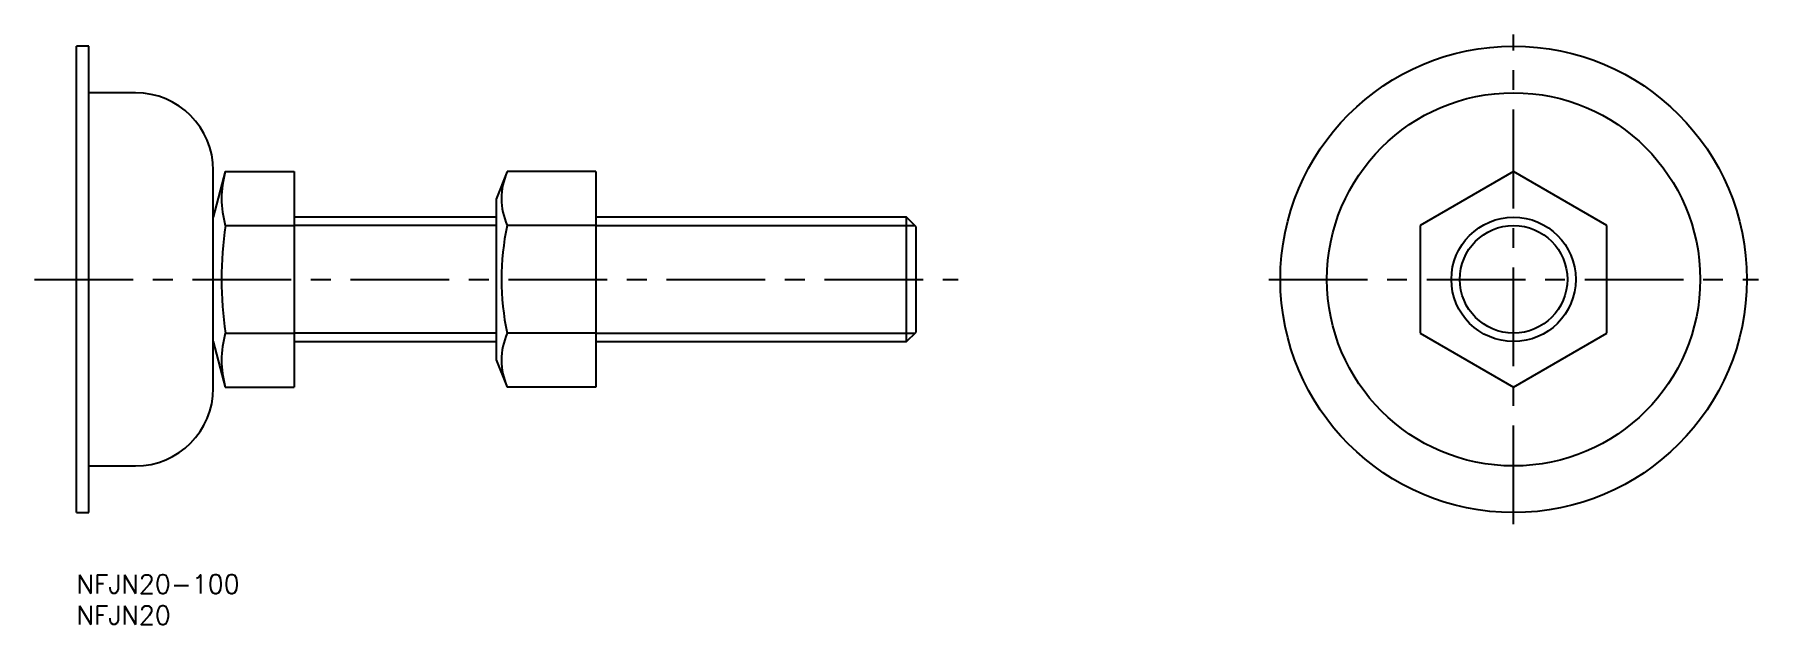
# Model space of a CAD drawing. Extents: x -7 to 270, y -8 to 87.
import ezdxf

# ---------------------------------------------------------------- set-up
doc = ezdxf.new("R2010")
doc.units = 0
doc.header["$LTSCALE"] = 0.5
doc.linetypes.add('CENTER', pattern=[50.8, 31.75, -6.35, 6.35, -6.35])
for name, color, linetype in [('MSM_CENTER', 1, 'CENTER'), ('MSM_CONTINUOUS', 7, 'CONTINUOUS'), ('MSM_NARROW', 5, 'CONTINUOUS'), ('MSM_PART_NUMBER', 7, 'CONTINUOUS')]:
    doc.layers.add(name, color=color, linetype=linetype)
doc.styles.get("Standard").update_dxf_attribs({"font": 'txt.shx', "height": 3, "bigfont": 'bigfont.shx'})

msp = doc.modelspace()

# ---------------------------------------------------------------- linework, layer by layer
at = {"layer": 'MSM_CENTER'}
for p, q in [((231.05, 8.12), (231.05, 86.88)), ((-6.75, 47.5), (141.75, 47.5)), ((191.68, 47.5), (270.43, 47.5))]:
    msp.add_line(p, q, dxfattribs=at)
at = {"layer": 'MSM_CONTINUOUS'}
for p, q in [((0, 10), (0, 85)), ((2, 85), (0, 85)), ((2, 10), (2, 85)), ((9.5, 77.5), (2, 77.5)), ((22, 30), (22, 65)), ((23.93, 64.82), (22, 57.5)), ((23.93, 64.82), (35, 64.82)), ((35, 64.82), (35, 30.18)), ((69.24, 64.82), (67.5, 60.42)), ((83.5, 64.82), (69.24, 64.82)), ((83.5, 64.82), (83.5, 30.18)), ((231.05, 64.82), (216.05, 56.16)), ((246.05, 56.16), (231.05, 64.82)), ((67.5, 60.42), (67.5, 34.58)), ((23.93, 56.16), (35, 56.16)), ((67.5, 57.5), (35, 57.5)), ((83.5, 56.16), (69.24, 56.16)), ((133.47, 57.5), (83.5, 57.5)), ((135, 55.97), (133.47, 57.5)), ((133.47, 37.5), (133.47, 57.5)), ((135, 39.03), (135, 55.97)), ((216.05, 56.16), (216.05, 38.84)), ((246.05, 38.84), (246.05, 56.16)), ((23.93, 38.84), (35, 38.84)), ((83.5, 38.84), (69.24, 38.84)), ((133.47, 37.5), (135, 39.03)), ((216.05, 38.84), (231.05, 30.18)), ((231.05, 30.18), (246.05, 38.84)), ((22, 37.5), (23.93, 30.18)), ((35, 37.5), (67.5, 37.5)), ((83.5, 37.5), (133.47, 37.5)), ((67.5, 34.58), (69.24, 30.18)), ((23.93, 30.18), (35, 30.18)), ((83.5, 30.18), (69.24, 30.18)), ((2, 17.5), (9.5, 17.5)), ((0, 10), (2, 10))]:
    msp.add_line(p, q, dxfattribs=at)
for radius in [37.5, 30, 10]:
    msp.add_circle((231.05, 47.5), radius, dxfattribs=at)
for centre, radius, start, end in [((9.5, 65), 12.5, 0, 90), ((39.24, 60.49), 15.91, 164.2053, 195.7947), ((79.14, 60.49), 10.8, 156.3693, 203.6307), ((85.72, 47.5), 62.39, 172.0215, 187.9785), ((110.2, 47.5), 41.87, 168.0616, 191.9384), ((39.24, 34.51), 15.91, 164.2054, 195.7946), ((79.14, 34.51), 10.8, 156.3693, 203.6307), ((9.5, 30), 12.5, 270, 0)]:
    msp.add_arc(centre, radius, start, end, dxfattribs=at)
at = {"layer": 'MSM_NARROW'}
for p, q in [((67.5, 56.15), (35, 56.15)), ((83.5, 56.15), (134.82, 56.15)), ((67.5, 38.85), (35, 38.85)), ((83.5, 38.85), (134.82, 38.85))]:
    msp.add_line(p, q, dxfattribs=at)
msp.add_circle((231.05, 47.5), 8.65, dxfattribs=at)

# ---------------------------------------------------------------- texts
at = {"layer": 'MSM_PART_NUMBER'}
for s, p in [('NFJN20-100', (0, -3)), ('NFJN20', (0, -8))]:
    msp.add_text(s, height=3, dxfattribs=at).set_placement(p)

doc.saveas('drawing.dxf')
